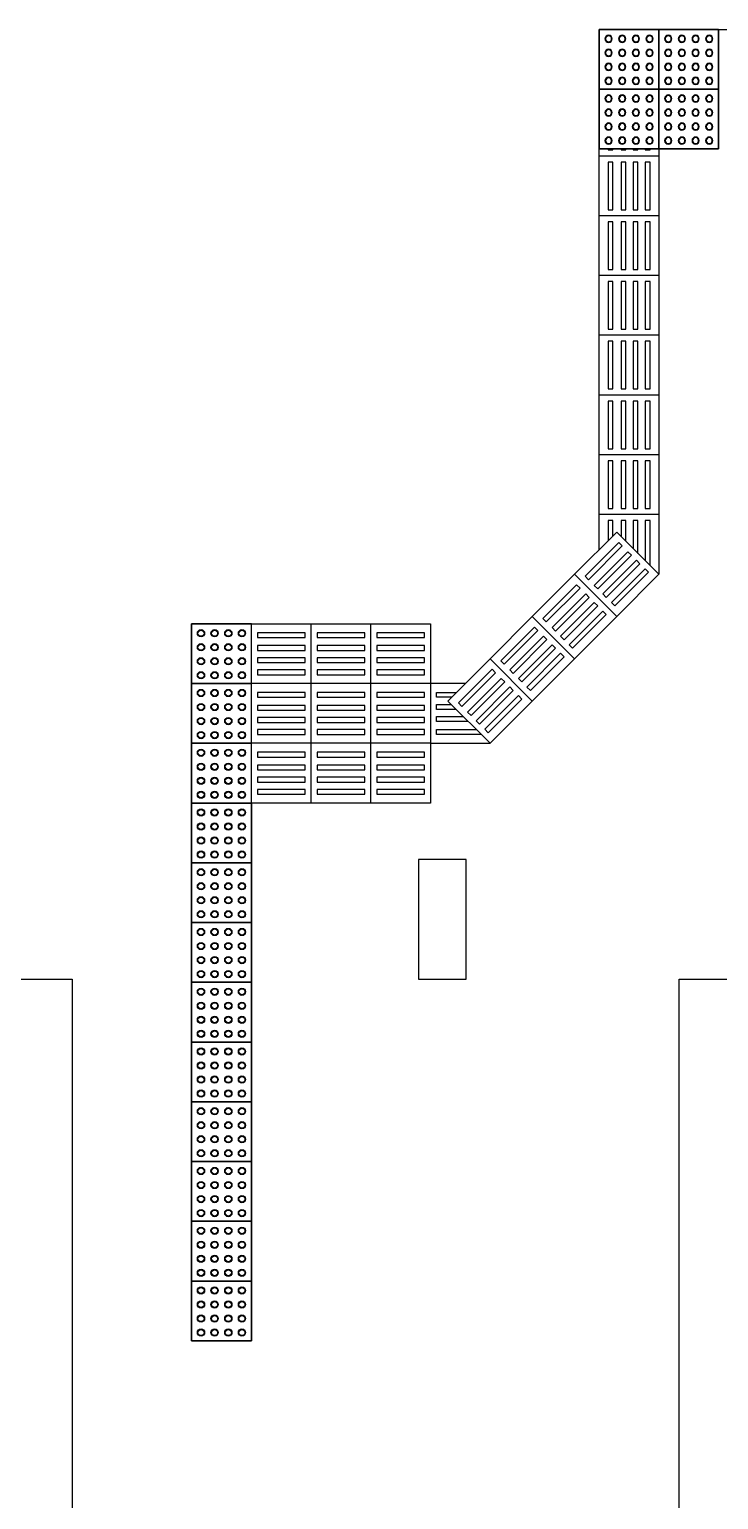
# Model space of a CAD drawing. Header units: metres. Extents: x 341 to 459, y 1341 to 1425.
# Drawn here: x 353.54 to 356.43, y 1371.17 to 1377.32 of the extents above; entities that cross this region are included whole.
import ezdxf

# ---------------------------------------------------------------- set-up
doc = ezdxf.new("R2010")
doc.units = ezdxf.units.M
for name, color, linetype in [('BASE DE CONCRETO', 251, 'Continuous'), ('Itens de detalhe', 7, 'Continuous'), ('Notas de texto-1', 7, 'Continuous')]:
    doc.layers.add(name, color=color, linetype=linetype)

# ---------------------------------------------------------------- blocks, each defined once
blk = doc.blocks.new('piso tatil')
at = {"layer": 'Itens de detalhe', "color": 252, "true_color": 0x939598, "extrusion": (0, 0, -1)}
for p, q in [((-155.8828, 27.6842), (-155.6328, 27.6842)), ((-155.6328, 27.6842), (-155.8828, 27.6842)), ((-155.8828, 27.6842), (-155.8828, 27.4342)), ((-155.8828, 27.4342), (-155.8828, 27.6842)), ((-155.6328, 27.6842), (-155.3828, 27.6842)), ((-155.6328, 27.4342), (-155.6328, 27.6842)), ((-155.6328, 27.6842), (-155.6328, 27.4342)), ((-155.3828, 27.6842), (-155.6328, 27.6842)), ((-155.3828, 27.6842), (-155.1501, 27.6842)), ((-155.3828, 27.6842), (-155.1501, 27.6842)), ((-155.3828, 27.6842), (-155.3828, 27.4342)), ((-155.3828, 27.4342), (-155.3828, 27.6842)), ((-155.6328, 27.4342), (-155.8828, 27.4342)), ((-155.8828, 27.4342), (-155.6328, 27.4342)), ((-155.8828, 27.4342), (-155.8828, 27.1842)), ((-155.8828, 27.1842), (-155.8828, 27.4342)), ((-155.6328, 27.1842), (-155.6328, 27.4342)), ((-155.6328, 27.4342), (-155.6328, 27.1842)), ((-155.3828, 27.4342), (-155.6328, 27.4342)), ((-155.6328, 27.4342), (-155.3828, 27.4342)), ((-155.3828, 27.4342), (-155.3828, 27.1842)), ((-155.3828, 27.1842), (-155.3828, 27.4342)), ((-155.8828, 27.1542), (-155.8828, 27.1842)), ((-155.8828, 27.1542), (-155.8828, 27.1842)), ((-155.6328, 27.1842), (-155.8828, 27.1842)), ((-155.8828, 27.1842), (-155.6328, 27.1842)), ((-155.8828, 26.9042), (-155.8828, 27.1542)), ((-155.8828, 26.9042), (-155.8828, 27.1542)), ((-155.6328, 27.1542), (-155.8828, 27.1542)), ((-155.6328, 27.1542), (-155.8828, 27.1542)), ((-155.8458, 27.1842), (-155.8458, 27.1799)), ((-155.8458, 27.1799), (-155.8254, 27.1799)), ((-155.8458, 27.1294), (-155.8458, 26.9299)), ((-155.8254, 27.1294), (-155.8458, 27.1294)), ((-155.8254, 27.1799), (-155.8254, 27.1842)), ((-155.8254, 26.9299), (-155.8254, 27.1294)), ((-155.7916, 27.1842), (-155.7916, 27.1799)), ((-155.7916, 27.1799), (-155.7712, 27.1799)), ((-155.7916, 27.1294), (-155.7916, 26.9299)), ((-155.7712, 27.1294), (-155.7916, 27.1294)), ((-155.7712, 27.1799), (-155.7712, 27.1842)), ((-155.7712, 26.9299), (-155.7712, 27.1294)), ((-155.7409, 27.1842), (-155.7409, 27.1799)), ((-155.7409, 27.1799), (-155.7205, 27.1799)), ((-155.7409, 27.1294), (-155.7409, 26.9299)), ((-155.7205, 27.1294), (-155.7409, 27.1294)), ((-155.7205, 27.1799), (-155.7205, 27.1842)), ((-155.7205, 26.9299), (-155.7205, 27.1294)), ((-155.6902, 27.1842), (-155.6902, 27.1799)), ((-155.6902, 27.1799), (-155.6698, 27.1799)), ((-155.6902, 27.1294), (-155.6902, 26.9299)), ((-155.6698, 27.1294), (-155.6902, 27.1294)), ((-155.6698, 27.1799), (-155.6698, 27.1842)), ((-155.6698, 26.9299), (-155.6698, 27.1294)), ((-155.6328, 27.1842), (-155.6328, 27.1542)), ((-155.6328, 27.1842), (-155.6328, 27.1542)), ((-155.3828, 27.1842), (-155.6328, 27.1842)), ((-155.6328, 27.1842), (-155.3828, 27.1842)), ((-155.6328, 27.1542), (-155.6328, 26.9042)), ((-155.6328, 27.1542), (-155.6328, 26.9042)), ((-155.8828, 26.6542), (-155.8828, 26.9042)), ((-155.8828, 26.6542), (-155.8828, 26.9042)), ((-155.6328, 26.9042), (-155.8828, 26.9042)), ((-155.6328, 26.9042), (-155.8828, 26.9042)), ((-155.8458, 26.9299), (-155.8254, 26.9299)), ((-155.7916, 26.9299), (-155.7712, 26.9299)), ((-155.7409, 26.9299), (-155.7205, 26.9299)), ((-155.6902, 26.9299), (-155.6698, 26.9299)), ((-155.6328, 26.9042), (-155.6328, 26.6542)), ((-155.6328, 26.9042), (-155.6328, 26.6542)), ((-155.8458, 26.8794), (-155.8458, 26.6799)), ((-155.8254, 26.8794), (-155.8458, 26.8794)), ((-155.8254, 26.6799), (-155.8254, 26.8794)), ((-155.7916, 26.8794), (-155.7916, 26.6799)), ((-155.7712, 26.8794), (-155.7916, 26.8794)), ((-155.7712, 26.6799), (-155.7712, 26.8794)), ((-155.7409, 26.8794), (-155.7409, 26.6799)), ((-155.7205, 26.8794), (-155.7409, 26.8794)), ((-155.7205, 26.6799), (-155.7205, 26.8794)), ((-155.6902, 26.8794), (-155.6902, 26.6799)), ((-155.6698, 26.8794), (-155.6902, 26.8794)), ((-155.6698, 26.6799), (-155.6698, 26.8794)), ((-155.8828, 26.4042), (-155.8828, 26.6542)), ((-155.8828, 26.4042), (-155.8828, 26.6542)), ((-155.6328, 26.6542), (-155.8828, 26.6542)), ((-155.6328, 26.6542), (-155.8828, 26.6542)), ((-155.8458, 26.6799), (-155.8254, 26.6799)), ((-155.7916, 26.6799), (-155.7712, 26.6799)), ((-155.7409, 26.6799), (-155.7205, 26.6799)), ((-155.6902, 26.6799), (-155.6698, 26.6799)), ((-155.6328, 26.6542), (-155.6328, 26.4042)), ((-155.6328, 26.6542), (-155.6328, 26.4042)), ((-155.8458, 26.6294), (-155.8458, 26.4299)), ((-155.8254, 26.6294), (-155.8458, 26.6294)), ((-155.8254, 26.4299), (-155.8254, 26.6294)), ((-155.7916, 26.6294), (-155.7916, 26.4299)), ((-155.7712, 26.6294), (-155.7916, 26.6294)), ((-155.7712, 26.4299), (-155.7712, 26.6294)), ((-155.7409, 26.6294), (-155.7409, 26.4299)), ((-155.7205, 26.6294), (-155.7409, 26.6294)), ((-155.7205, 26.4299), (-155.7205, 26.6294)), ((-155.6902, 26.6294), (-155.6902, 26.4299)), ((-155.6698, 26.6294), (-155.6902, 26.6294)), ((-155.6698, 26.4299), (-155.6698, 26.6294)), ((-155.8828, 26.1542), (-155.8828, 26.4042)), ((-155.8828, 26.1542), (-155.8828, 26.4042)), ((-155.6328, 26.4042), (-155.8828, 26.4042)), ((-155.6328, 26.4042), (-155.8828, 26.4042)), ((-155.8458, 26.4299), (-155.8254, 26.4299)), ((-155.7916, 26.4299), (-155.7712, 26.4299)), ((-155.7409, 26.4299), (-155.7205, 26.4299)), ((-155.6902, 26.4299), (-155.6698, 26.4299)), ((-155.6328, 26.4042), (-155.6328, 26.1542)), ((-155.6328, 26.4042), (-155.6328, 26.1542)), ((-155.8458, 26.3794), (-155.8458, 26.1799)), ((-155.8254, 26.3794), (-155.8458, 26.3794)), ((-155.8254, 26.1799), (-155.8254, 26.3794)), ((-155.7916, 26.3794), (-155.7916, 26.1799)), ((-155.7712, 26.3794), (-155.7916, 26.3794)), ((-155.7712, 26.1799), (-155.7712, 26.3794)), ((-155.7409, 26.3794), (-155.7409, 26.1799)), ((-155.7205, 26.3794), (-155.7409, 26.3794)), ((-155.7205, 26.1799), (-155.7205, 26.3794)), ((-155.6902, 26.3794), (-155.6902, 26.1799)), ((-155.6698, 26.3794), (-155.6902, 26.3794)), ((-155.6698, 26.1799), (-155.6698, 26.3794)), ((-155.8828, 25.9042), (-155.8828, 26.1542)), ((-155.8828, 25.9042), (-155.8828, 26.1542)), ((-155.6328, 26.1542), (-155.8828, 26.1542)), ((-155.6328, 26.1542), (-155.8828, 26.1542)), ((-155.8458, 26.1799), (-155.8254, 26.1799)), ((-155.7916, 26.1799), (-155.7712, 26.1799)), ((-155.7409, 26.1799), (-155.7205, 26.1799)), ((-155.6902, 26.1799), (-155.6698, 26.1799)), ((-155.6328, 26.1542), (-155.6328, 25.9042)), ((-155.6328, 26.1542), (-155.6328, 25.9042)), ((-155.8458, 26.1294), (-155.8458, 25.9299)), ((-155.8254, 26.1294), (-155.8458, 26.1294)), ((-155.8254, 25.9299), (-155.8254, 26.1294)), ((-155.7916, 26.1294), (-155.7916, 25.9299)), ((-155.7712, 26.1294), (-155.7916, 26.1294)), ((-155.7712, 25.9299), (-155.7712, 26.1294)), ((-155.7409, 26.1294), (-155.7409, 25.9299)), ((-155.7205, 26.1294), (-155.7409, 26.1294)), ((-155.7205, 25.9299), (-155.7205, 26.1294)), ((-155.6902, 26.1294), (-155.6902, 25.9299)), ((-155.6698, 26.1294), (-155.6902, 26.1294)), ((-155.6698, 25.9299), (-155.6698, 26.1294)), ((-155.8828, 25.6542), (-155.8828, 25.9042)), ((-155.8828, 25.6542), (-155.8828, 25.9042)), ((-155.6328, 25.9042), (-155.8828, 25.9042)), ((-155.6328, 25.9042), (-155.8828, 25.9042)), ((-155.8458, 25.9299), (-155.8254, 25.9299)), ((-155.7916, 25.9299), (-155.7712, 25.9299)), ((-155.7409, 25.9299), (-155.7205, 25.9299)), ((-155.6902, 25.9299), (-155.6698, 25.9299)), ((-155.6328, 25.9042), (-155.6328, 25.6542)), ((-155.6328, 25.9042), (-155.6328, 25.6542)), ((-155.8458, 25.8794), (-155.8458, 25.6799)), ((-155.8254, 25.8794), (-155.8458, 25.8794)), ((-155.8254, 25.6799), (-155.8254, 25.8794)), ((-155.7916, 25.8794), (-155.7916, 25.6799)), ((-155.7712, 25.8794), (-155.7916, 25.8794)), ((-155.7712, 25.6799), (-155.7712, 25.8794)), ((-155.7409, 25.8794), (-155.7409, 25.6799)), ((-155.7205, 25.8794), (-155.7409, 25.8794)), ((-155.7205, 25.6799), (-155.7205, 25.8794)), ((-155.6902, 25.8794), (-155.6902, 25.6799)), ((-155.6698, 25.8794), (-155.6902, 25.8794)), ((-155.6698, 25.6799), (-155.6698, 25.8794)), ((-155.8828, 25.5078), (-155.8828, 25.6542)), ((-155.8828, 25.5078), (-155.8828, 25.6542)), ((-155.6328, 25.6542), (-155.8828, 25.6542)), ((-155.6328, 25.6542), (-155.8828, 25.6542)), ((-155.8458, 25.6799), (-155.8254, 25.6799)), ((-155.7916, 25.6799), (-155.7712, 25.6799)), ((-155.7409, 25.6799), (-155.7205, 25.6799)), ((-155.6902, 25.6799), (-155.6698, 25.6799)), ((-155.6328, 25.6542), (-155.6328, 25.4042)), ((-155.6328, 25.6542), (-155.6328, 25.4042)), ((-155.8458, 25.6294), (-155.8458, 25.5447)), ((-155.8254, 25.6294), (-155.8458, 25.6294)), ((-155.8254, 25.5652), (-155.8254, 25.6294)), ((-155.7916, 25.6294), (-155.7916, 25.563)), ((-155.7712, 25.6294), (-155.7916, 25.6294)), ((-155.7712, 25.5426), (-155.7712, 25.6294)), ((-155.7409, 25.6294), (-155.7409, 25.5123)), ((-155.7205, 25.6294), (-155.7409, 25.6294)), ((-155.7205, 25.4919), (-155.7205, 25.6294)), ((-155.6902, 25.6294), (-155.6902, 25.4616)), ((-155.6698, 25.6294), (-155.6902, 25.6294)), ((-155.6698, 25.4412), (-155.6698, 25.6294)), ((-155.9864, 25.4042), (-155.8096, 25.581)), ((-155.9864, 25.4042), (-155.8096, 25.581)), ((-155.801, 25.5373), (-155.9421, 25.3962)), ((-155.8096, 25.581), (-155.6328, 25.4042)), ((-155.8096, 25.581), (-155.6328, 25.4042)), ((-155.7866, 25.5228), (-155.801, 25.5373)), ((-155.9276, 25.3818), (-155.7866, 25.5228)), ((-155.7626, 25.4989), (-155.9037, 25.3579)), ((-155.8893, 25.3434), (-155.7482, 25.4845)), ((-155.7482, 25.4845), (-155.7626, 25.4989)), ((-155.7268, 25.4631), (-155.8679, 25.322)), ((-155.8534, 25.3076), (-155.7124, 25.4486)), ((-155.6909, 25.4272), (-155.832, 25.2862)), ((-155.8176, 25.2717), (-155.6765, 25.4128)), ((-155.7124, 25.4486), (-155.7268, 25.4631)), ((-155.6765, 25.4128), (-155.6909, 25.4272)), ((-156.1631, 25.2274), (-155.9864, 25.4042)), ((-156.1631, 25.2274), (-155.9864, 25.4042)), ((-155.9778, 25.3605), (-156.1188, 25.2194)), ((-156.1044, 25.205), (-155.9633, 25.3461)), ((-155.8096, 25.2274), (-155.9864, 25.4042)), ((-155.8096, 25.2274), (-155.9864, 25.4042)), ((-155.9633, 25.3461), (-155.9778, 25.3605)), ((-155.9421, 25.3962), (-155.9276, 25.3818)), ((-155.9037, 25.3579), (-155.8893, 25.3434)), ((-155.6328, 25.4042), (-155.8096, 25.2274)), ((-155.6328, 25.4042), (-155.8096, 25.2274)), ((-155.9394, 25.3222), (-156.0805, 25.1811)), ((-156.0661, 25.1666), (-155.925, 25.3077)), ((-155.9036, 25.2863), (-156.0446, 25.1452)), ((-155.925, 25.3077), (-155.9394, 25.3222)), ((-155.8891, 25.2719), (-155.9036, 25.2863)), ((-155.8679, 25.322), (-155.8534, 25.3076)), ((-155.832, 25.2862), (-155.8176, 25.2717)), ((-156.3399, 25.0506), (-156.1631, 25.2274)), ((-156.3399, 25.0506), (-156.1631, 25.2274)), ((-155.9864, 25.0506), (-156.1631, 25.2274)), ((-155.9864, 25.0506), (-156.1631, 25.2274)), ((-156.0302, 25.1308), (-155.8891, 25.2719)), ((-155.8677, 25.2505), (-156.0088, 25.1094)), ((-155.9944, 25.0949), (-155.8533, 25.236)), ((-155.8096, 25.2274), (-155.9864, 25.0506)), ((-155.8096, 25.2274), (-155.9864, 25.0506)), ((-155.8533, 25.236), (-155.8677, 25.2505)), ((-157.3399, 24.9471), (-157.3399, 25.1971)), ((-157.3399, 25.1971), (-157.0899, 25.1971)), ((-157.3399, 24.9471), (-157.3399, 25.1971)), ((-157.3399, 25.1971), (-157.0899, 25.1971)), ((-157.1147, 25.1601), (-157.3142, 25.1601)), ((-157.3142, 25.1601), (-157.3142, 25.1397)), ((-157.1147, 25.1397), (-157.1147, 25.1601)), ((-157.0899, 24.9471), (-157.0899, 25.1971)), ((-157.0899, 25.1971), (-156.8399, 25.1971)), ((-157.0899, 24.9471), (-157.0899, 25.1971)), ((-157.0899, 25.1971), (-156.8399, 25.1971)), ((-156.8647, 25.1601), (-157.0642, 25.1601)), ((-157.0642, 25.1601), (-157.0642, 25.1397)), ((-156.8647, 25.1397), (-156.8647, 25.1601)), ((-156.8399, 24.9471), (-156.8399, 25.1971)), ((-156.8399, 25.1971), (-156.5899, 25.1971)), ((-156.8399, 24.9471), (-156.8399, 25.1971)), ((-156.8399, 25.1971), (-156.5899, 25.1971)), ((-156.6147, 25.1601), (-156.8142, 25.1601)), ((-156.8142, 25.1601), (-156.8142, 25.1397)), ((-156.6147, 25.1397), (-156.6147, 25.1601)), ((-156.5899, 25.1971), (-156.5899, 24.9471)), ((-156.5899, 25.1971), (-156.5899, 24.9471)), ((-156.1545, 25.1837), (-156.2956, 25.0427)), ((-156.2812, 25.0282), (-156.1401, 25.1693)), ((-156.1401, 25.1693), (-156.1545, 25.1837)), ((-156.1188, 25.2194), (-156.1044, 25.205)), ((-156.0805, 25.1811), (-156.0661, 25.1666)), ((-157.3142, 25.1397), (-157.1147, 25.1397)), ((-157.1147, 25.1059), (-157.3142, 25.1059)), ((-157.3142, 25.1059), (-157.3142, 25.0855)), ((-157.1147, 25.0855), (-157.1147, 25.1059)), ((-157.0642, 25.1397), (-156.8647, 25.1397)), ((-156.8647, 25.1059), (-157.0642, 25.1059)), ((-157.0642, 25.1059), (-157.0642, 25.0855)), ((-156.8647, 25.0855), (-156.8647, 25.1059)), ((-156.8142, 25.1397), (-156.6147, 25.1397)), ((-156.6147, 25.1059), (-156.8142, 25.1059)), ((-156.8142, 25.1059), (-156.8142, 25.0855)), ((-156.6147, 25.0855), (-156.6147, 25.1059)), ((-156.1162, 25.1454), (-156.2573, 25.0043)), ((-156.2428, 24.9899), (-156.1018, 25.1309)), ((-156.0803, 25.1095), (-156.2214, 24.9685)), ((-156.1018, 25.1309), (-156.1162, 25.1454)), ((-156.0659, 25.0951), (-156.0803, 25.1095)), ((-156.0446, 25.1452), (-156.0302, 25.1308)), ((-156.0088, 25.1094), (-155.9944, 25.0949)), ((-157.3142, 25.0855), (-157.1147, 25.0855)), ((-157.1147, 25.0552), (-157.3142, 25.0552)), ((-157.3142, 25.0552), (-157.3142, 25.0348)), ((-157.1147, 25.0348), (-157.1147, 25.0552)), ((-157.0642, 25.0855), (-156.8647, 25.0855)), ((-156.8647, 25.0552), (-157.0642, 25.0552)), ((-157.0642, 25.0552), (-157.0642, 25.0348)), ((-156.8647, 25.0348), (-156.8647, 25.0552)), ((-156.8142, 25.0855), (-156.6147, 25.0855)), ((-156.6147, 25.0552), (-156.8142, 25.0552)), ((-156.8142, 25.0552), (-156.8142, 25.0348)), ((-156.6147, 25.0348), (-156.6147, 25.0552)), ((-156.5167, 24.8739), (-156.3399, 25.0506)), ((-156.5167, 24.8739), (-156.3399, 25.0506)), ((-156.1631, 24.8739), (-156.3399, 25.0506)), ((-156.1631, 24.8739), (-156.3399, 25.0506)), ((-156.2956, 25.0427), (-156.2812, 25.0282)), ((-156.207, 24.954), (-156.0659, 25.0951)), ((-156.0445, 25.0737), (-156.1856, 24.9326)), ((-156.1711, 24.9182), (-156.0301, 25.0592)), ((-155.9864, 25.0506), (-156.1631, 24.8739)), ((-155.9864, 25.0506), (-156.1631, 24.8739)), ((-156.0301, 25.0592), (-156.0445, 25.0737)), ((-157.3142, 25.0348), (-157.1147, 25.0348)), ((-157.1147, 25.0045), (-157.3142, 25.0045)), ((-157.3142, 25.0045), (-157.3142, 24.9841)), ((-157.3142, 24.9841), (-157.1147, 24.9841)), ((-157.1147, 24.9841), (-157.1147, 25.0045)), ((-157.0642, 25.0348), (-156.8647, 25.0348)), ((-156.8647, 25.0045), (-157.0642, 25.0045)), ((-157.0642, 25.0045), (-157.0642, 24.9841)), ((-157.0642, 24.9841), (-156.8647, 24.9841)), ((-156.8647, 24.9841), (-156.8647, 25.0045)), ((-156.8142, 25.0348), (-156.6147, 25.0348)), ((-156.6147, 25.0045), (-156.8142, 25.0045)), ((-156.8142, 25.0045), (-156.8142, 24.9841)), ((-156.8142, 24.9841), (-156.6147, 24.9841)), ((-156.6147, 24.9841), (-156.6147, 25.0045)), ((-156.3313, 25.0069), (-156.4724, 24.8659)), ((-156.458, 24.8514), (-156.3169, 24.9925)), ((-156.3169, 24.9925), (-156.3313, 25.0069)), ((-156.2573, 25.0043), (-156.2428, 24.9899)), ((-157.3399, 24.6971), (-157.3399, 24.9471)), ((-157.3399, 24.6971), (-157.3399, 24.9471)), ((-157.0899, 24.9471), (-157.3399, 24.9471)), ((-157.0899, 24.9471), (-157.3399, 24.9471)), ((-157.0899, 24.6971), (-157.0899, 24.9471)), ((-157.0899, 24.6971), (-157.0899, 24.9471)), ((-156.8399, 24.9471), (-157.0899, 24.9471)), ((-156.8399, 24.9471), (-157.0899, 24.9471)), ((-156.8399, 24.6971), (-156.8399, 24.9471)), ((-156.8399, 24.6971), (-156.8399, 24.9471)), ((-156.5899, 24.9471), (-156.8399, 24.9471)), ((-156.5899, 24.9471), (-156.8399, 24.9471)), ((-156.293, 24.9686), (-156.434, 24.8275)), ((-156.4196, 24.8131), (-156.2785, 24.9542)), ((-156.2571, 24.9328), (-156.3982, 24.7917)), ((-156.3838, 24.7772), (-156.2427, 24.9183)), ((-156.2785, 24.9542), (-156.293, 24.9686)), ((-156.2427, 24.9183), (-156.2571, 24.9328)), ((-156.2214, 24.9685), (-156.207, 24.954)), ((-156.1856, 24.9326), (-156.1711, 24.9182)), ((-157.1147, 24.9101), (-157.3142, 24.9101)), ((-157.3142, 24.9101), (-157.3142, 24.8897)), ((-157.3142, 24.8897), (-157.1147, 24.8897)), ((-157.1147, 24.8559), (-157.3142, 24.8559)), ((-157.3142, 24.8559), (-157.3142, 24.8355)), ((-157.1147, 24.8897), (-157.1147, 24.9101)), ((-157.1147, 24.8355), (-157.1147, 24.8559)), ((-156.8647, 24.9101), (-157.0642, 24.9101)), ((-157.0642, 24.9101), (-157.0642, 24.8897)), ((-157.0642, 24.8897), (-156.8647, 24.8897)), ((-156.8647, 24.8559), (-157.0642, 24.8559)), ((-157.0642, 24.8559), (-157.0642, 24.8355)), ((-156.8647, 24.8897), (-156.8647, 24.9101)), ((-156.8647, 24.8355), (-156.8647, 24.8559)), ((-156.6147, 24.9101), (-156.8142, 24.9101)), ((-156.8142, 24.9101), (-156.8142, 24.8897)), ((-156.8142, 24.8897), (-156.6147, 24.8897)), ((-156.6147, 24.8559), (-156.8142, 24.8559)), ((-156.8142, 24.8559), (-156.8142, 24.8355)), ((-156.6147, 24.8897), (-156.6147, 24.9101)), ((-156.6147, 24.8355), (-156.6147, 24.8559)), ((-156.3399, 24.6971), (-156.5167, 24.8739)), ((-156.3399, 24.6971), (-156.5167, 24.8739)), ((-156.4724, 24.8659), (-156.458, 24.8514)), ((-156.2213, 24.8969), (-156.3623, 24.7558)), ((-156.3479, 24.7414), (-156.2068, 24.8825)), ((-156.1631, 24.8739), (-156.3399, 24.6971)), ((-156.1631, 24.8739), (-156.3399, 24.6971)), ((-156.2068, 24.8825), (-156.2213, 24.8969)), ((-157.3142, 24.8355), (-157.1147, 24.8355)), ((-157.1147, 24.8052), (-157.3142, 24.8052)), ((-157.3142, 24.8052), (-157.3142, 24.7848)), ((-157.1147, 24.7848), (-157.1147, 24.8052)), ((-157.0642, 24.8355), (-156.8647, 24.8355)), ((-156.8647, 24.8052), (-157.0642, 24.8052)), ((-157.0642, 24.8052), (-157.0642, 24.7848)), ((-156.8647, 24.7848), (-156.8647, 24.8052)), ((-156.8142, 24.8355), (-156.6147, 24.8355)), ((-156.6147, 24.8052), (-156.8142, 24.8052)), ((-156.8142, 24.8052), (-156.8142, 24.7848)), ((-156.6147, 24.7848), (-156.6147, 24.8052)), ((-156.434, 24.8275), (-156.4196, 24.8131)), ((-156.3982, 24.7917), (-156.3838, 24.7772)), ((-157.3142, 24.7848), (-157.1147, 24.7848)), ((-157.1147, 24.7545), (-157.3142, 24.7545)), ((-157.3142, 24.7545), (-157.3142, 24.7341)), ((-157.3142, 24.7341), (-157.1147, 24.7341)), ((-157.1147, 24.7341), (-157.1147, 24.7545)), ((-157.0642, 24.7848), (-156.8647, 24.7848)), ((-156.8647, 24.7545), (-157.0642, 24.7545)), ((-157.0642, 24.7545), (-157.0642, 24.7341)), ((-157.0642, 24.7341), (-156.8647, 24.7341)), ((-156.8647, 24.7341), (-156.8647, 24.7545)), ((-156.8142, 24.7848), (-156.6147, 24.7848)), ((-156.6147, 24.7545), (-156.8142, 24.7545)), ((-156.8142, 24.7545), (-156.8142, 24.7341)), ((-156.8142, 24.7341), (-156.6147, 24.7341)), ((-156.6147, 24.7341), (-156.6147, 24.7545)), ((-156.3623, 24.7558), (-156.3479, 24.7414)), ((-157.3399, 24.4471), (-157.3399, 24.6971)), ((-157.3399, 24.4471), (-157.3399, 24.6971)), ((-157.0899, 24.6971), (-157.3399, 24.6971)), ((-157.0899, 24.6971), (-157.3399, 24.6971)), ((-157.0899, 24.4471), (-157.0899, 24.6971)), ((-157.0899, 24.4471), (-157.0899, 24.6971)), ((-156.8399, 24.6971), (-157.0899, 24.6971)), ((-156.8399, 24.6971), (-157.0899, 24.6971)), ((-156.8399, 24.4471), (-156.8399, 24.6971)), ((-156.8399, 24.4471), (-156.8399, 24.6971)), ((-156.5899, 24.6971), (-156.8399, 24.6971)), ((-156.5899, 24.6971), (-156.8399, 24.6971)), ((-156.5899, 24.6971), (-156.5899, 24.4471)), ((-156.5899, 24.6971), (-156.5899, 24.4471)), ((-157.1147, 24.6601), (-157.3142, 24.6601)), ((-157.3142, 24.6601), (-157.3142, 24.6397)), ((-157.3142, 24.6397), (-157.1147, 24.6397)), ((-157.1147, 24.6059), (-157.3142, 24.6059)), ((-157.3142, 24.6059), (-157.3142, 24.5855)), ((-157.1147, 24.6397), (-157.1147, 24.6601)), ((-157.1147, 24.5855), (-157.1147, 24.6059)), ((-156.8647, 24.6601), (-157.0642, 24.6601)), ((-157.0642, 24.6601), (-157.0642, 24.6397)), ((-157.0642, 24.6397), (-156.8647, 24.6397)), ((-156.8647, 24.6059), (-157.0642, 24.6059)), ((-157.0642, 24.6059), (-157.0642, 24.5855)), ((-156.8647, 24.6397), (-156.8647, 24.6601)), ((-156.8647, 24.5855), (-156.8647, 24.6059)), ((-156.6147, 24.6601), (-156.8142, 24.6601)), ((-156.8142, 24.6601), (-156.8142, 24.6397)), ((-156.8142, 24.6397), (-156.6147, 24.6397)), ((-156.6147, 24.6059), (-156.8142, 24.6059)), ((-156.8142, 24.6059), (-156.8142, 24.5855)), ((-156.6147, 24.6397), (-156.6147, 24.6601)), ((-156.6147, 24.5855), (-156.6147, 24.6059)), ((-157.3142, 24.5855), (-157.1147, 24.5855)), ((-157.1147, 24.5552), (-157.3142, 24.5552)), ((-157.3142, 24.5552), (-157.3142, 24.5348)), ((-157.1147, 24.5348), (-157.1147, 24.5552)), ((-157.0642, 24.5855), (-156.8647, 24.5855)), ((-156.8647, 24.5552), (-157.0642, 24.5552)), ((-157.0642, 24.5552), (-157.0642, 24.5348)), ((-156.8647, 24.5348), (-156.8647, 24.5552)), ((-156.8142, 24.5855), (-156.6147, 24.5855)), ((-156.6147, 24.5552), (-156.8142, 24.5552)), ((-156.8142, 24.5552), (-156.8142, 24.5348)), ((-156.6147, 24.5348), (-156.6147, 24.5552)), ((-157.3142, 24.5348), (-157.1147, 24.5348)), ((-157.1147, 24.5045), (-157.3142, 24.5045)), ((-157.3142, 24.5045), (-157.3142, 24.4841)), ((-157.3142, 24.4841), (-157.1147, 24.4841)), ((-157.1147, 24.4841), (-157.1147, 24.5045)), ((-157.0642, 24.5348), (-156.8647, 24.5348)), ((-156.8647, 24.5045), (-157.0642, 24.5045)), ((-157.0642, 24.5045), (-157.0642, 24.4841)), ((-157.0642, 24.4841), (-156.8647, 24.4841)), ((-156.8647, 24.4841), (-156.8647, 24.5045)), ((-156.8142, 24.5348), (-156.6147, 24.5348)), ((-156.6147, 24.5045), (-156.8142, 24.5045)), ((-156.8142, 24.5045), (-156.8142, 24.4841)), ((-156.8142, 24.4841), (-156.6147, 24.4841)), ((-156.6147, 24.4841), (-156.6147, 24.5045)), ((-157.0899, 24.4471), (-157.3399, 24.4471)), ((-157.0899, 24.4471), (-157.3399, 24.4471)), ((-156.8399, 24.4471), (-157.0899, 24.4471)), ((-156.8399, 24.4471), (-157.0899, 24.4471)), ((-156.5899, 24.4471), (-156.8399, 24.4471)), ((-156.5899, 24.4471), (-156.8399, 24.4471))]:
    blk.add_line(p, q, dxfattribs=at)
at = {"layer": 'Itens de detalhe', "color": 252, "true_color": 0x939598}
for p, q in [((-157.3399, 25.1971), (-157.5899, 25.1971)), ((-157.5899, 25.1971), (-157.5899, 24.9471)), ((-157.5899, 24.9471), (-157.5899, 25.1971)), ((-157.5899, 25.1971), (-157.3399, 25.1971)), ((-157.5899, 24.9471), (-157.5899, 24.6971)), ((-157.5899, 24.6971), (-157.5899, 24.9471)), ((-157.5899, 24.9471), (-157.3399, 24.9471)), ((-157.3399, 24.9471), (-157.5899, 24.9471)), ((-156.4435, 24.9471), (-156.5899, 24.9471)), ((-156.5899, 24.9471), (-156.5899, 24.6971)), ((-156.4435, 24.9471), (-156.5899, 24.9471)), ((-156.5899, 24.9471), (-156.5899, 24.6971)), ((-156.5642, 24.8897), (-156.5642, 24.9101)), ((-156.5642, 24.9101), (-156.4804, 24.9101)), ((-156.5009, 24.8897), (-156.5642, 24.8897)), ((-156.5642, 24.839), (-156.5642, 24.8594)), ((-156.5642, 24.8594), (-156.5022, 24.8594)), ((-156.4818, 24.839), (-156.5642, 24.839)), ((-156.5642, 24.7883), (-156.5642, 24.8087)), ((-156.5642, 24.8087), (-156.4515, 24.8087)), ((-156.4311, 24.7883), (-156.5642, 24.7883)), ((-156.5642, 24.7341), (-156.5642, 24.7545)), ((-156.5642, 24.7545), (-156.3973, 24.7545)), ((-156.3769, 24.7341), (-156.5642, 24.7341)), ((-157.5899, 24.6971), (-157.5899, 24.4471)), ((-157.5899, 24.4471), (-157.5899, 24.6971)), ((-157.5899, 24.6971), (-157.3399, 24.6971)), ((-157.3399, 24.6971), (-157.5899, 24.6971)), ((-156.5899, 24.6971), (-156.3399, 24.6971)), ((-156.5899, 24.6971), (-156.3399, 24.6971)), ((-157.5899, 24.4471), (-157.5899, 24.1971)), ((-157.5899, 24.1971), (-157.5899, 24.4471)), ((-157.5899, 24.4471), (-157.3399, 24.4471)), ((-157.3399, 24.4471), (-157.5899, 24.4471)), ((-157.3399, 24.1971), (-157.3399, 24.4471)), ((-157.3399, 24.4471), (-157.3399, 24.1971)), ((-157.5899, 24.1971), (-157.5899, 23.9471)), ((-157.5899, 23.9471), (-157.5899, 24.1971)), ((-157.5899, 24.1971), (-157.3399, 24.1971)), ((-157.3399, 24.1971), (-157.5899, 24.1971)), ((-157.3399, 23.9471), (-157.3399, 24.1971)), ((-157.3399, 24.1971), (-157.3399, 23.9471)), ((-157.5899, 23.9471), (-157.5899, 23.6971)), ((-157.5899, 23.6971), (-157.5899, 23.9471)), ((-157.5899, 23.9471), (-157.3399, 23.9471)), ((-157.3399, 23.9471), (-157.5899, 23.9471)), ((-157.3399, 23.6971), (-157.3399, 23.9471)), ((-157.3399, 23.9471), (-157.3399, 23.6971)), ((-157.5899, 23.6971), (-157.5899, 23.4471)), ((-157.5899, 23.4471), (-157.5899, 23.6971)), ((-157.5899, 23.6971), (-157.3399, 23.6971)), ((-157.3399, 23.6971), (-157.5899, 23.6971)), ((-157.3399, 23.4471), (-157.3399, 23.6971)), ((-157.3399, 23.6971), (-157.3399, 23.4471)), ((-157.5899, 23.4471), (-157.5899, 23.1971)), ((-157.5899, 23.1971), (-157.5899, 23.4471)), ((-157.5899, 23.4471), (-157.3399, 23.4471)), ((-157.3399, 23.4471), (-157.5899, 23.4471)), ((-157.3399, 23.1971), (-157.3399, 23.4471)), ((-157.3399, 23.4471), (-157.3399, 23.1971)), ((-157.5899, 23.1971), (-157.5899, 22.9471)), ((-157.5899, 22.9471), (-157.5899, 23.1971)), ((-157.5899, 23.1971), (-157.3399, 23.1971)), ((-157.3399, 23.1971), (-157.5899, 23.1971)), ((-157.3399, 22.9471), (-157.3399, 23.1971)), ((-157.3399, 23.1971), (-157.3399, 22.9471)), ((-157.5899, 22.9471), (-157.5899, 22.6971)), ((-157.5899, 22.6971), (-157.5899, 22.9471)), ((-157.5899, 22.9471), (-157.3399, 22.9471)), ((-157.3399, 22.9471), (-157.5899, 22.9471)), ((-157.3399, 22.6971), (-157.3399, 22.9471)), ((-157.3399, 22.9471), (-157.3399, 22.6971)), ((-157.5899, 22.6971), (-157.5899, 22.4471)), ((-157.5899, 22.4471), (-157.5899, 22.6971)), ((-157.5899, 22.6971), (-157.3399, 22.6971)), ((-157.3399, 22.6971), (-157.5899, 22.6971)), ((-157.3399, 22.4471), (-157.3399, 22.6971)), ((-157.3399, 22.6971), (-157.3399, 22.4471)), ((-157.5899, 22.4471), (-157.5899, 22.1971)), ((-157.5899, 22.1971), (-157.5899, 22.4471)), ((-157.5899, 22.4471), (-157.3399, 22.4471)), ((-157.3399, 22.4471), (-157.5899, 22.4471)), ((-157.3399, 22.1971), (-157.3399, 22.4471)), ((-157.3399, 22.4471), (-157.3399, 22.1971)), ((-157.5899, 22.1971), (-157.3399, 22.1971)), ((-157.3399, 22.1971), (-157.5899, 22.1971))]:
    blk.add_line(p, q, dxfattribs=at)
at = {"layer": 'Itens de detalhe', "color": 252, "true_color": 0x939598, "extrusion": (0, 0, -1)}
for centre, radius in [((155.8436, 27.6448), 0.0152), ((155.8436, 27.6448), 0.0126), ((155.7866, 27.6448), 0.0152), ((155.7866, 27.6448), 0.0126), ((155.7291, 27.6448), 0.0152), ((155.7291, 27.6448), 0.0126), ((155.672, 27.6448), 0.0152), ((155.672, 27.6448), 0.0126), ((155.5936, 27.6448), 0.0152), ((155.5936, 27.6448), 0.0126), ((155.5366, 27.6448), 0.0152), ((155.5366, 27.6448), 0.0126), ((155.4791, 27.6448), 0.0152), ((155.4791, 27.6448), 0.0126), ((155.422, 27.6448), 0.0152), ((155.422, 27.6448), 0.0126), ((155.8436, 27.5862), 0.0152), ((155.8436, 27.5862), 0.0126), ((155.7866, 27.5862), 0.0152), ((155.7866, 27.5862), 0.0126), ((155.7291, 27.5862), 0.0152), ((155.7291, 27.5862), 0.0126), ((155.672, 27.5862), 0.0152), ((155.672, 27.5862), 0.0126), ((155.5936, 27.5862), 0.0152), ((155.5936, 27.5862), 0.0126), ((155.5366, 27.5862), 0.0152), ((155.5366, 27.5862), 0.0126), ((155.4791, 27.5862), 0.0152), ((155.4791, 27.5862), 0.0126), ((155.422, 27.5862), 0.0152), ((155.422, 27.5862), 0.0126), ((155.8436, 27.5275), 0.0152), ((155.8436, 27.5275), 0.0126), ((155.7866, 27.5275), 0.0152), ((155.7866, 27.5275), 0.0126), ((155.7291, 27.5275), 0.0152), ((155.7291, 27.5275), 0.0126), ((155.672, 27.5275), 0.0152), ((155.672, 27.5275), 0.0126), ((155.5936, 27.5275), 0.0152), ((155.5936, 27.5275), 0.0126), ((155.5366, 27.5275), 0.0152), ((155.5366, 27.5275), 0.0126), ((155.4791, 27.5275), 0.0152), ((155.4791, 27.5275), 0.0126), ((155.422, 27.5275), 0.0152), ((155.422, 27.5275), 0.0126), ((155.8436, 27.4688), 0.0152), ((155.8436, 27.4688), 0.0126), ((155.7866, 27.4688), 0.0152), ((155.7866, 27.4688), 0.0126), ((155.7291, 27.4688), 0.0152), ((155.7291, 27.4688), 0.0126), ((155.672, 27.4688), 0.0152), ((155.672, 27.4688), 0.0126), ((155.5936, 27.4688), 0.0152), ((155.5936, 27.4688), 0.0126), ((155.5366, 27.4688), 0.0152), ((155.5366, 27.4688), 0.0126), ((155.4791, 27.4688), 0.0152), ((155.4791, 27.4688), 0.0126), ((155.422, 27.4688), 0.0152), ((155.422, 27.4688), 0.0126), ((155.8436, 27.3948), 0.0152), ((155.8436, 27.3948), 0.0126), ((155.7866, 27.3948), 0.0152), ((155.7866, 27.3948), 0.0126), ((155.7291, 27.3948), 0.0152), ((155.7291, 27.3948), 0.0126), ((155.672, 27.3948), 0.0152), ((155.672, 27.3948), 0.0126), ((155.5936, 27.3948), 0.0152), ((155.5936, 27.3948), 0.0126), ((155.5366, 27.3948), 0.0152), ((155.5366, 27.3948), 0.0126), ((155.4791, 27.3948), 0.0152), ((155.4791, 27.3948), 0.0126), ((155.422, 27.3948), 0.0152), ((155.422, 27.3948), 0.0126), ((155.8436, 27.3362), 0.0152), ((155.8436, 27.3362), 0.0126), ((155.7866, 27.3362), 0.0152), ((155.7866, 27.3362), 0.0126), ((155.7291, 27.3362), 0.0152), ((155.7291, 27.3362), 0.0126), ((155.672, 27.3362), 0.0152), ((155.672, 27.3362), 0.0126), ((155.5936, 27.3362), 0.0152), ((155.5936, 27.3362), 0.0126), ((155.5366, 27.3362), 0.0152), ((155.5366, 27.3362), 0.0126), ((155.4791, 27.3362), 0.0152), ((155.4791, 27.3362), 0.0126), ((155.422, 27.3362), 0.0152), ((155.422, 27.3362), 0.0126), ((155.8436, 27.2775), 0.0152), ((155.8436, 27.2775), 0.0126), ((155.7866, 27.2775), 0.0152), ((155.7866, 27.2775), 0.0126), ((155.7291, 27.2775), 0.0152), ((155.7291, 27.2775), 0.0126), ((155.672, 27.2775), 0.0152), ((155.672, 27.2775), 0.0126), ((155.5936, 27.2775), 0.0152), ((155.5936, 27.2775), 0.0126), ((155.5366, 27.2775), 0.0152), ((155.5366, 27.2775), 0.0126), ((155.4791, 27.2775), 0.0152), ((155.4791, 27.2775), 0.0126), ((155.422, 27.2775), 0.0152), ((155.422, 27.2775), 0.0126), ((155.8436, 27.2188), 0.0152), ((155.8436, 27.2188), 0.0126), ((155.7866, 27.2188), 0.0152), ((155.7866, 27.2188), 0.0126), ((155.7291, 27.2188), 0.0152), ((155.7291, 27.2188), 0.0126), ((155.672, 27.2188), 0.0152), ((155.672, 27.2188), 0.0126), ((155.5936, 27.2188), 0.0152), ((155.5936, 27.2188), 0.0126), ((155.5366, 27.2188), 0.0152), ((155.5366, 27.2188), 0.0126), ((155.4791, 27.2188), 0.0152), ((155.4791, 27.2188), 0.0126), ((155.422, 27.2188), 0.0152), ((155.422, 27.2188), 0.0126)]:
    blk.add_circle(centre, radius, dxfattribs=at)
at = {"layer": 'Itens de detalhe', "color": 252, "true_color": 0x939598}
for centre, radius in [((-157.5507, 25.1577), 0.0152), ((-157.5507, 25.1577), 0.0126), ((-157.4937, 25.1577), 0.0152), ((-157.4937, 25.1577), 0.0126), ((-157.4362, 25.1577), 0.0152), ((-157.4362, 25.1577), 0.0126), ((-157.3791, 25.1577), 0.0152), ((-157.3791, 25.1577), 0.0126), ((-157.5507, 25.099), 0.0152), ((-157.5507, 25.099), 0.0126), ((-157.4937, 25.099), 0.0152), ((-157.4937, 25.099), 0.0126), ((-157.4362, 25.099), 0.0152), ((-157.4362, 25.099), 0.0126), ((-157.3791, 25.099), 0.0152), ((-157.3791, 25.099), 0.0126), ((-157.5507, 25.0403), 0.0152), ((-157.5507, 25.0403), 0.0126), ((-157.4937, 25.0403), 0.0152), ((-157.4937, 25.0403), 0.0126), ((-157.4362, 25.0403), 0.0152), ((-157.4362, 25.0403), 0.0126), ((-157.3791, 25.0403), 0.0152), ((-157.3791, 25.0403), 0.0126), ((-157.5507, 24.9817), 0.0152), ((-157.5507, 24.9817), 0.0126), ((-157.4937, 24.9817), 0.0152), ((-157.4937, 24.9817), 0.0126), ((-157.4362, 24.9817), 0.0152), ((-157.4362, 24.9817), 0.0126), ((-157.3791, 24.9817), 0.0152), ((-157.3791, 24.9817), 0.0126), ((-157.5507, 24.9077), 0.0152), ((-157.5507, 24.9077), 0.0126), ((-157.4937, 24.9077), 0.0152), ((-157.4937, 24.9077), 0.0126), ((-157.4362, 24.9077), 0.0152), ((-157.4362, 24.9077), 0.0126), ((-157.3791, 24.9077), 0.0152), ((-157.3791, 24.9077), 0.0126), ((-157.5507, 24.849), 0.0152), ((-157.5507, 24.849), 0.0126), ((-157.4937, 24.849), 0.0152), ((-157.4937, 24.849), 0.0126), ((-157.4362, 24.849), 0.0152), ((-157.4362, 24.849), 0.0126), ((-157.3791, 24.849), 0.0152), ((-157.3791, 24.849), 0.0126), ((-157.5507, 24.7903), 0.0152), ((-157.5507, 24.7903), 0.0126), ((-157.4937, 24.7903), 0.0152), ((-157.4937, 24.7903), 0.0126), ((-157.4362, 24.7903), 0.0152), ((-157.4362, 24.7903), 0.0126), ((-157.3791, 24.7903), 0.0152), ((-157.3791, 24.7903), 0.0126), ((-157.5507, 24.7317), 0.0152), ((-157.5507, 24.7317), 0.0126), ((-157.4937, 24.7317), 0.0152), ((-157.4937, 24.7317), 0.0126), ((-157.4362, 24.7317), 0.0152), ((-157.4362, 24.7317), 0.0126), ((-157.3791, 24.7317), 0.0152), ((-157.3791, 24.7317), 0.0126), ((-157.5507, 24.6577), 0.0152), ((-157.5507, 24.6577), 0.0126), ((-157.4937, 24.6577), 0.0152), ((-157.4937, 24.6577), 0.0126), ((-157.4362, 24.6577), 0.0152), ((-157.4362, 24.6577), 0.0126), ((-157.3791, 24.6577), 0.0152), ((-157.3791, 24.6577), 0.0126), ((-157.5507, 24.599), 0.0152), ((-157.5507, 24.599), 0.0126), ((-157.4937, 24.599), 0.0152), ((-157.4937, 24.599), 0.0126), ((-157.4362, 24.599), 0.0152), ((-157.4362, 24.599), 0.0126), ((-157.3791, 24.599), 0.0152), ((-157.3791, 24.599), 0.0126), ((-157.5507, 24.5403), 0.0152), ((-157.5507, 24.5403), 0.0126), ((-157.4937, 24.5403), 0.0152), ((-157.4937, 24.5403), 0.0126), ((-157.4362, 24.5403), 0.0152), ((-157.4362, 24.5403), 0.0126), ((-157.3791, 24.5403), 0.0152), ((-157.3791, 24.5403), 0.0126), ((-157.5507, 24.4817), 0.0152), ((-157.5507, 24.4817), 0.0126), ((-157.4937, 24.4817), 0.0152), ((-157.4937, 24.4817), 0.0126), ((-157.4362, 24.4817), 0.0152), ((-157.4362, 24.4817), 0.0126), ((-157.3791, 24.4817), 0.0152), ((-157.3791, 24.4817), 0.0126), ((-157.5507, 24.4077), 0.0152), ((-157.4937, 24.4077), 0.0152), ((-157.4362, 24.4077), 0.0152), ((-157.3791, 24.4077), 0.0152), ((-157.5507, 24.349), 0.0152), ((-157.5507, 24.4077), 0.0126), ((-157.5507, 24.349), 0.0126), ((-157.4937, 24.349), 0.0152), ((-157.4937, 24.4077), 0.0126), ((-157.4937, 24.349), 0.0126), ((-157.4362, 24.349), 0.0152), ((-157.4362, 24.4077), 0.0126), ((-157.4362, 24.349), 0.0126), ((-157.3791, 24.349), 0.0152), ((-157.3791, 24.4077), 0.0126), ((-157.3791, 24.349), 0.0126), ((-157.5507, 24.2903), 0.0152), ((-157.5507, 24.2903), 0.0126), ((-157.4937, 24.2903), 0.0152), ((-157.4937, 24.2903), 0.0126), ((-157.4362, 24.2903), 0.0152), ((-157.4362, 24.2903), 0.0126), ((-157.3791, 24.2903), 0.0152), ((-157.3791, 24.2903), 0.0126), ((-157.5507, 24.2317), 0.0152), ((-157.5507, 24.2317), 0.0126), ((-157.4937, 24.2317), 0.0152), ((-157.4937, 24.2317), 0.0126), ((-157.4362, 24.2317), 0.0152), ((-157.4362, 24.2317), 0.0126), ((-157.3791, 24.2317), 0.0152), ((-157.3791, 24.2317), 0.0126), ((-157.5507, 24.1577), 0.0152), ((-157.5507, 24.099), 0.0152), ((-157.5507, 24.1577), 0.0126), ((-157.4937, 24.1577), 0.0152), ((-157.4937, 24.099), 0.0152), ((-157.4937, 24.1577), 0.0126), ((-157.4362, 24.1577), 0.0152), ((-157.4362, 24.099), 0.0152), ((-157.4362, 24.1577), 0.0126), ((-157.3791, 24.1577), 0.0152), ((-157.3791, 24.099), 0.0152), ((-157.3791, 24.1577), 0.0126), ((-157.5507, 24.0403), 0.0152), ((-157.5507, 24.099), 0.0126), ((-157.5507, 24.0403), 0.0126), ((-157.4937, 24.0403), 0.0152), ((-157.4937, 24.099), 0.0126), ((-157.4937, 24.0403), 0.0126), ((-157.4362, 24.0403), 0.0152), ((-157.4362, 24.099), 0.0126), ((-157.4362, 24.0403), 0.0126), ((-157.3791, 24.0403), 0.0152), ((-157.3791, 24.099), 0.0126), ((-157.3791, 24.0403), 0.0126), ((-157.5507, 23.9817), 0.0152), ((-157.5507, 23.9817), 0.0126), ((-157.4937, 23.9817), 0.0152), ((-157.4937, 23.9817), 0.0126), ((-157.4362, 23.9817), 0.0152), ((-157.4362, 23.9817), 0.0126), ((-157.3791, 23.9817), 0.0152), ((-157.3791, 23.9817), 0.0126), ((-157.5507, 23.9077), 0.0152), ((-157.5507, 23.9077), 0.0126), ((-157.4937, 23.9077), 0.0152), ((-157.4937, 23.9077), 0.0126), ((-157.4362, 23.9077), 0.0152), ((-157.4362, 23.9077), 0.0126), ((-157.3791, 23.9077), 0.0152), ((-157.3791, 23.9077), 0.0126), ((-157.5507, 23.849), 0.0152), ((-157.5507, 23.849), 0.0126), ((-157.4937, 23.849), 0.0152), ((-157.4937, 23.849), 0.0126), ((-157.4362, 23.849), 0.0152), ((-157.4362, 23.849), 0.0126), ((-157.3791, 23.849), 0.0152), ((-157.3791, 23.849), 0.0126), ((-157.5507, 23.7903), 0.0152), ((-157.5507, 23.7317), 0.0152), ((-157.5507, 23.7903), 0.0126), ((-157.4937, 23.7903), 0.0152), ((-157.4937, 23.7317), 0.0152), ((-157.4937, 23.7903), 0.0126), ((-157.4362, 23.7903), 0.0152), ((-157.4362, 23.7317), 0.0152), ((-157.4362, 23.7903), 0.0126), ((-157.3791, 23.7903), 0.0152), ((-157.3791, 23.7317), 0.0152), ((-157.3791, 23.7903), 0.0126), ((-157.5507, 23.7317), 0.0126), ((-157.4937, 23.7317), 0.0126), ((-157.4362, 23.7317), 0.0126), ((-157.3791, 23.7317), 0.0126), ((-157.5507, 23.6577), 0.0152), ((-157.5507, 23.6577), 0.0126), ((-157.4937, 23.6577), 0.0152), ((-157.4937, 23.6577), 0.0126), ((-157.4362, 23.6577), 0.0152), ((-157.4362, 23.6577), 0.0126), ((-157.3791, 23.6577), 0.0152), ((-157.3791, 23.6577), 0.0126), ((-157.5507, 23.599), 0.0152), ((-157.5507, 23.599), 0.0126), ((-157.4937, 23.599), 0.0152), ((-157.4937, 23.599), 0.0126), ((-157.4362, 23.599), 0.0152), ((-157.4362, 23.599), 0.0126), ((-157.3791, 23.599), 0.0152), ((-157.3791, 23.599), 0.0126), ((-157.5507, 23.5403), 0.0152), ((-157.5507, 23.5403), 0.0126), ((-157.4937, 23.5403), 0.0152), ((-157.4937, 23.5403), 0.0126), ((-157.4362, 23.5403), 0.0152), ((-157.4362, 23.5403), 0.0126), ((-157.3791, 23.5403), 0.0152), ((-157.3791, 23.5403), 0.0126), ((-157.5507, 23.4817), 0.0152), ((-157.5507, 23.4817), 0.0126), ((-157.4937, 23.4817), 0.0152), ((-157.4937, 23.4817), 0.0126), ((-157.4362, 23.4817), 0.0152), ((-157.4362, 23.4817), 0.0126), ((-157.3791, 23.4817), 0.0152), ((-157.3791, 23.4817), 0.0126), ((-157.5507, 23.4077), 0.0152), ((-157.5507, 23.4077), 0.0126), ((-157.4937, 23.4077), 0.0152), ((-157.4937, 23.4077), 0.0126), ((-157.4362, 23.4077), 0.0152), ((-157.4362, 23.4077), 0.0126), ((-157.3791, 23.4077), 0.0152), ((-157.3791, 23.4077), 0.0126), ((-157.5507, 23.349), 0.0152), ((-157.5507, 23.349), 0.0126), ((-157.4937, 23.349), 0.0152), ((-157.4937, 23.349), 0.0126), ((-157.4362, 23.349), 0.0152), ((-157.4362, 23.349), 0.0126), ((-157.3791, 23.349), 0.0152), ((-157.3791, 23.349), 0.0126), ((-157.5507, 23.2903), 0.0152), ((-157.5507, 23.2903), 0.0126), ((-157.4937, 23.2903), 0.0152), ((-157.4937, 23.2903), 0.0126), ((-157.4362, 23.2903), 0.0152), ((-157.4362, 23.2903), 0.0126), ((-157.3791, 23.2903), 0.0152), ((-157.3791, 23.2903), 0.0126), ((-157.5507, 23.2317), 0.0152), ((-157.5507, 23.2317), 0.0126), ((-157.4937, 23.2317), 0.0152), ((-157.4937, 23.2317), 0.0126), ((-157.4362, 23.2317), 0.0152), ((-157.4362, 23.2317), 0.0126), ((-157.3791, 23.2317), 0.0152), ((-157.3791, 23.2317), 0.0126), ((-157.5507, 23.1577), 0.0152), ((-157.5507, 23.1577), 0.0126), ((-157.4937, 23.1577), 0.0152), ((-157.4937, 23.1577), 0.0126), ((-157.4362, 23.1577), 0.0152), ((-157.4362, 23.1577), 0.0126), ((-157.3791, 23.1577), 0.0152), ((-157.3791, 23.1577), 0.0126), ((-157.5507, 23.099), 0.0152), ((-157.5507, 23.099), 0.0126), ((-157.4937, 23.099), 0.0152), ((-157.4937, 23.099), 0.0126), ((-157.4362, 23.099), 0.0152), ((-157.4362, 23.099), 0.0126), ((-157.3791, 23.099), 0.0152), ((-157.3791, 23.099), 0.0126), ((-157.5507, 23.0403), 0.0152), ((-157.5507, 23.0403), 0.0126), ((-157.4937, 23.0403), 0.0152), ((-157.4937, 23.0403), 0.0126), ((-157.4362, 23.0403), 0.0152), ((-157.4362, 23.0403), 0.0126), ((-157.3791, 23.0403), 0.0152), ((-157.3791, 23.0403), 0.0126), ((-157.5507, 22.9817), 0.0152), ((-157.5507, 22.9817), 0.0126), ((-157.4937, 22.9817), 0.0152), ((-157.4937, 22.9817), 0.0126), ((-157.4362, 22.9817), 0.0152), ((-157.4362, 22.9817), 0.0126), ((-157.3791, 22.9817), 0.0152), ((-157.3791, 22.9817), 0.0126), ((-157.5507, 22.9077), 0.0152), ((-157.5507, 22.9077), 0.0126), ((-157.4937, 22.9077), 0.0152), ((-157.4937, 22.9077), 0.0126), ((-157.4362, 22.9077), 0.0152), ((-157.4362, 22.9077), 0.0126), ((-157.3791, 22.9077), 0.0152), ((-157.3791, 22.9077), 0.0126), ((-157.5507, 22.849), 0.0152), ((-157.5507, 22.849), 0.0126), ((-157.4937, 22.849), 0.0152), ((-157.4937, 22.849), 0.0126), ((-157.4362, 22.849), 0.0152), ((-157.4362, 22.849), 0.0126), ((-157.3791, 22.849), 0.0152), ((-157.3791, 22.849), 0.0126), ((-157.5507, 22.7903), 0.0152), ((-157.5507, 22.7903), 0.0126), ((-157.4937, 22.7903), 0.0152), ((-157.4937, 22.7903), 0.0126), ((-157.4362, 22.7903), 0.0152), ((-157.4362, 22.7903), 0.0126), ((-157.3791, 22.7903), 0.0152), ((-157.3791, 22.7903), 0.0126), ((-157.5507, 22.7317), 0.0152), ((-157.5507, 22.7317), 0.0126), ((-157.4937, 22.7317), 0.0152), ((-157.4937, 22.7317), 0.0126), ((-157.4362, 22.7317), 0.0152), ((-157.4362, 22.7317), 0.0126), ((-157.3791, 22.7317), 0.0152), ((-157.3791, 22.7317), 0.0126), ((-157.5507, 22.6577), 0.0152), ((-157.5507, 22.6577), 0.0126), ((-157.4937, 22.6577), 0.0152), ((-157.4937, 22.6577), 0.0126), ((-157.4362, 22.6577), 0.0152), ((-157.4362, 22.6577), 0.0126), ((-157.3791, 22.6577), 0.0152), ((-157.3791, 22.6577), 0.0126), ((-157.5507, 22.599), 0.0152), ((-157.5507, 22.599), 0.0126), ((-157.4937, 22.599), 0.0152), ((-157.4937, 22.599), 0.0126), ((-157.4362, 22.599), 0.0152), ((-157.4362, 22.599), 0.0126), ((-157.3791, 22.599), 0.0152), ((-157.3791, 22.599), 0.0126), ((-157.5507, 22.5403), 0.0152), ((-157.5507, 22.5403), 0.0126), ((-157.4937, 22.5403), 0.0152), ((-157.4937, 22.5403), 0.0126), ((-157.4362, 22.5403), 0.0152), ((-157.4362, 22.5403), 0.0126), ((-157.3791, 22.5403), 0.0152), ((-157.3791, 22.5403), 0.0126), ((-157.5507, 22.4817), 0.0152), ((-157.5507, 22.4817), 0.0126), ((-157.4937, 22.4817), 0.0152), ((-157.4937, 22.4817), 0.0126), ((-157.4362, 22.4817), 0.0152), ((-157.4362, 22.4817), 0.0126), ((-157.3791, 22.4817), 0.0152), ((-157.3791, 22.4817), 0.0126), ((-157.5507, 22.4077), 0.0152), ((-157.5507, 22.4077), 0.0126), ((-157.4937, 22.4077), 0.0152), ((-157.4937, 22.4077), 0.0126), ((-157.4362, 22.4077), 0.0152), ((-157.4362, 22.4077), 0.0126), ((-157.3791, 22.4077), 0.0152), ((-157.3791, 22.4077), 0.0126), ((-157.5507, 22.349), 0.0152), ((-157.5507, 22.349), 0.0126), ((-157.4937, 22.349), 0.0152), ((-157.4937, 22.349), 0.0126), ((-157.4362, 22.349), 0.0152), ((-157.4362, 22.349), 0.0126), ((-157.3791, 22.349), 0.0152), ((-157.3791, 22.349), 0.0126), ((-157.5507, 22.2903), 0.0152), ((-157.5507, 22.2903), 0.0126), ((-157.4937, 22.2903), 0.0152), ((-157.4937, 22.2903), 0.0126), ((-157.4362, 22.2903), 0.0152), ((-157.4362, 22.2903), 0.0126), ((-157.3791, 22.2903), 0.0152), ((-157.3791, 22.2903), 0.0126), ((-157.5507, 22.2317), 0.0152), ((-157.5507, 22.2317), 0.0126), ((-157.4937, 22.2317), 0.0152), ((-157.4937, 22.2317), 0.0126), ((-157.4362, 22.2317), 0.0152), ((-157.4362, 22.2317), 0.0126), ((-157.3791, 22.2317), 0.0152), ((-157.3791, 22.2317), 0.0126)]:
    blk.add_circle(centre, radius, dxfattribs=at)

msp = doc.modelspace()

# ---------------------------------------------------------------- linework, layer by layer
at = {"layer": 'BASE DE CONCRETO', "color": 252, "true_color": 0x939598}
for p, q in [((350.7798, 1373.345), (353.7239, 1373.345)), ((353.7239, 1373.345), (353.7239, 1366.3311)), ((356.2653, 1373.345), (359.2066, 1373.345)), ((356.2653, 1366.3311), (356.2653, 1373.345))]:
    msp.add_line(p, q, dxfattribs=at)
at = {"layer": 'Notas de texto-1', "color": 252, "true_color": 0x939598}
msp.add_lwpolyline([(355.3739, 1373.345), (355.3739, 1373.845), (355.1739, 1373.845), (355.1739, 1373.345)], close=True, dxfattribs=at)

# ---------------------------------------------------------------- block references
msp.add_blockref('piso tatil', (511.8138, 1349.634), dxfattribs=at)

doc.saveas('drawing.dxf')
